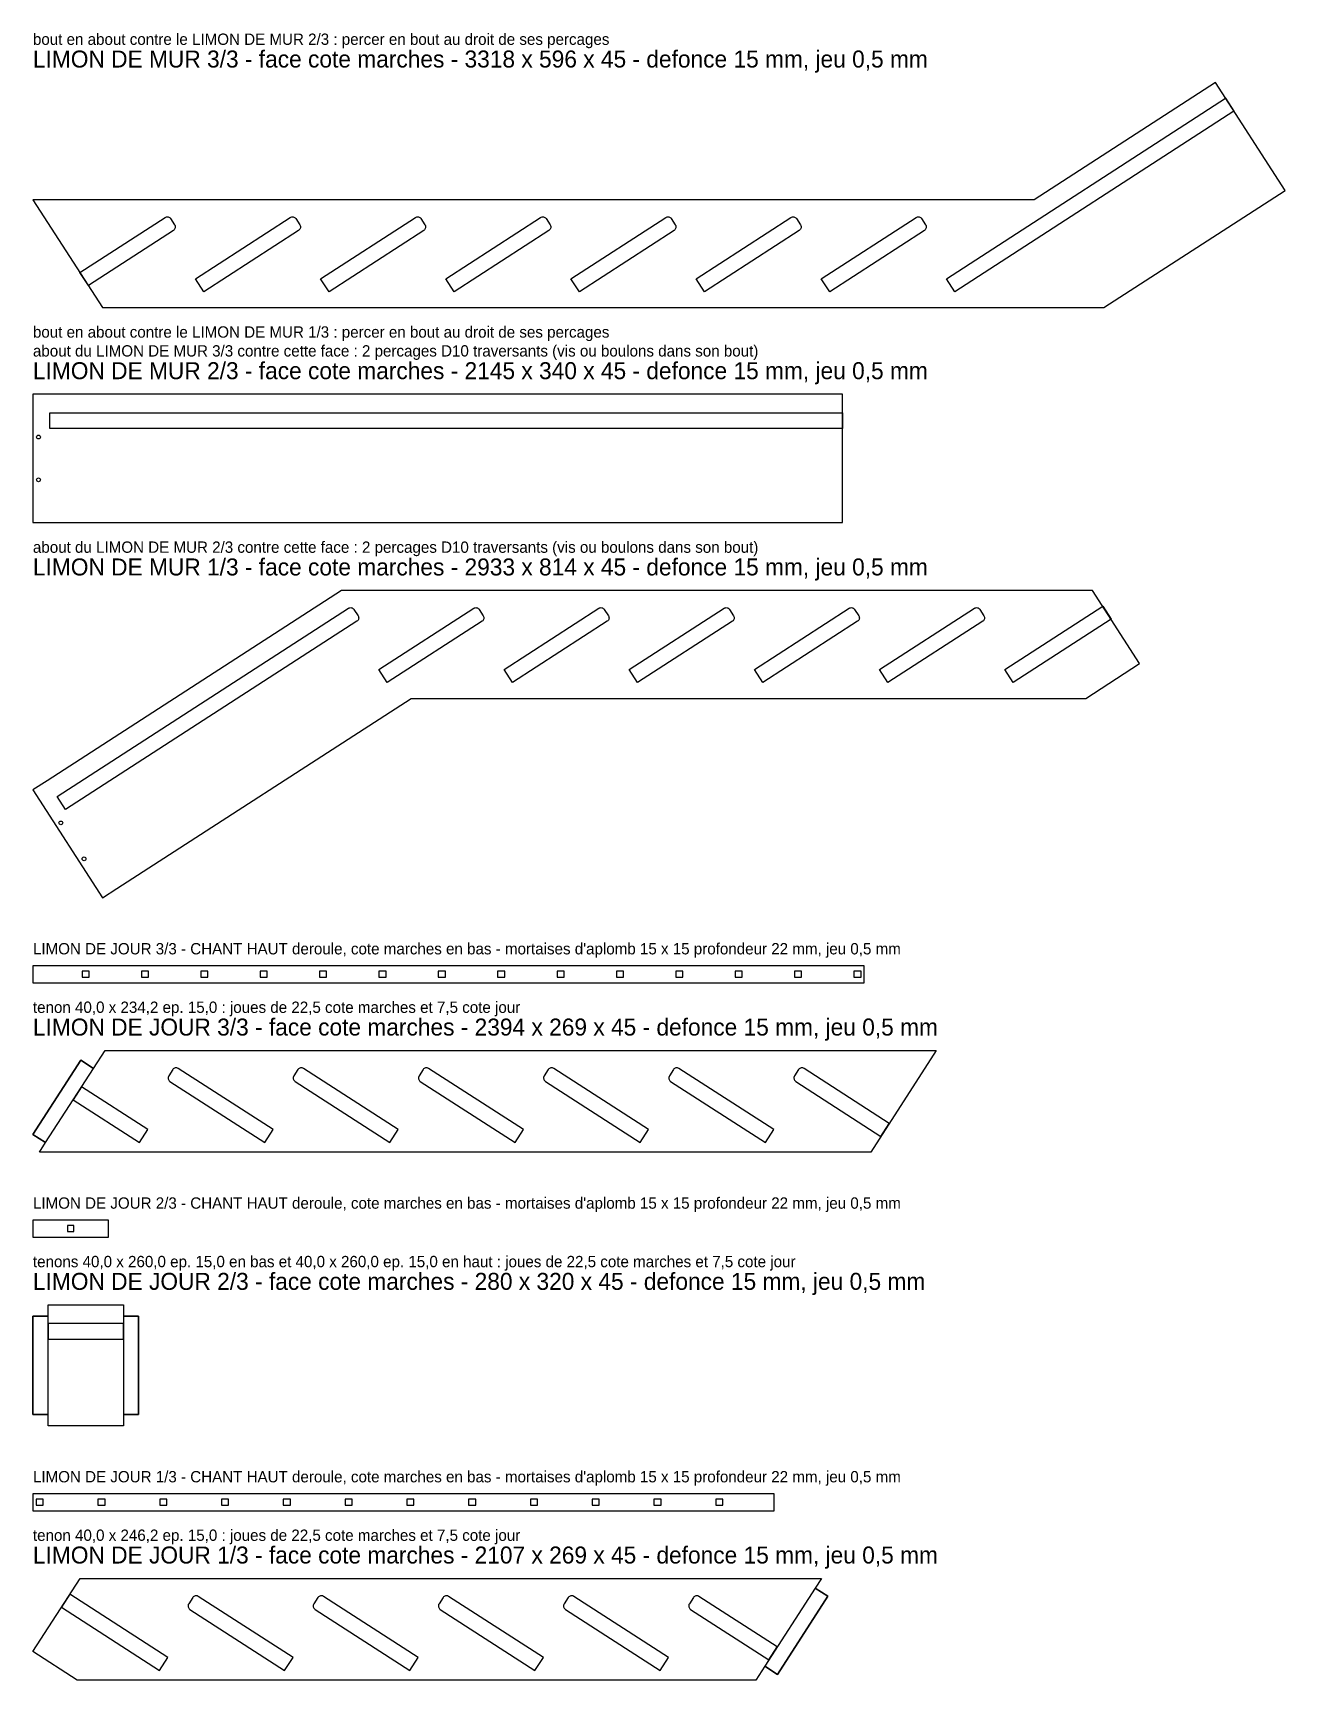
# Model space of a CAD drawing. Header units: millimetres. Extents: x 0 to 3318, y 0 to 4364.
import ezdxf

# ---------------------------------------------------------------- set-up
doc = ezdxf.new("R2010")
doc.units = ezdxf.units.MM
for name, color, linetype in [('DECOUPE', 7, 'CONTINUOUS'), ('DEFONCE', 1, 'CONTINUOUS'), ('MORTAISE', 2, 'CONTINUOUS'), ('PERCAGE', 30, 'CONTINUOUS'), ('TENON', 6, 'CONTINUOUS'), ('TEXTE', 3, 'CONTINUOUS')]:
    doc.layers.add(name, color=color, linetype=linetype)

msp = doc.modelspace()

# ---------------------------------------------------------------- linework, layer by layer
at = {"layer": 'DECOUPE'}
for points in [[(3133.277, 4232.185), (2653.324, 3922.062), (2321.659, 3922.062), (1989.993, 3922.062), (1658.328, 3922.062), (1326.662, 3922.062), (994.997, 3922.062), (663.331, 3922.062), (331.666, 3922.062), (0, 3922.062), (184.523, 3636.491), (516.189, 3636.491), (847.854, 3636.491), (1179.52, 3636.491), (1511.185, 3636.491), (1842.851, 3636.491), (2174.517, 3636.491), (2506.182, 3636.491), (2837.848, 3636.491), (3317.8, 3946.614)], [(2145, 3406.491), (45, 3406.491), (0, 3406.491), (0, 3066.491), (45, 3066.491), (2145, 3066.491)], [(2807.712, 2886.491), (2476.047, 2886.491), (2144.381, 2886.491), (1812.716, 2886.491), (1481.05, 2886.491), (1149.384, 2886.491), (817.719, 2886.491), (37.796, 2382.541), (0, 2358.118), (184.523, 2072.547), (222.319, 2096.969), (1002.242, 2600.919), (1333.908, 2600.919), (1665.573, 2600.919), (1997.239, 2600.919), (2328.904, 2600.919), (2660.57, 2600.919), (2789.551, 2600.919), (2932.537, 2693.31)], [(0, 1847.547), (2202.599, 1847.547), (2202.599, 1892.547), (0, 1892.547)], [(190.984, 1667.547), (403.59, 1667.547), (735.256, 1667.547), (1066.921, 1667.547), (1398.587, 1667.547), (1730.252, 1667.547), (2061.918, 1667.547), (2393.584, 1667.547), (2219.915, 1398.773), (1888.249, 1398.773), (1556.584, 1398.773), (1224.918, 1398.773), (893.252, 1398.773), (561.587, 1398.773), (229.921, 1398.773), (17.315, 1398.773), (33.597, 1423.971), (0, 1445.679), (127.079, 1642.349), (160.676, 1620.641)], [(0, 1173.773), (200, 1173.773), (200, 1218.773), (0, 1218.773)], [(40, 993.773), (240, 993.773), (240, 963.773), (280, 963.773), (280, 703.773), (240, 703.773), (240, 673.773), (40, 673.773), (40, 703.773), (0, 703.773), (0, 963.773), (40, 963.773)], [(0, 448.773), (1964.481, 448.773), (1964.481, 493.773), (0, 493.773)], [(124.825, 268.773), (456.49, 268.773), (788.156, 268.773), (1119.821, 268.773), (1451.487, 268.773), (1783.152, 268.773), (2089.305, 268.773), (2073.024, 243.576), (2106.62, 221.867), (1973.029, 15.119), (1939.432, 36.827), (1915.636, 0), (1609.483, 0), (1277.818, 0), (946.152, 0), (614.487, 0), (282.821, 0), (116.988, 0), (0, 75.593)]]:
    msp.add_lwpolyline(points, close=True, dxfattribs=at)
at = {"layer": 'DEFONCE'}
for points in [[(3182.393, 4156.173), (2442.846, 3678.312), (2420.595, 3712.749), (3160.141, 4190.609)], [(2145, 3315.991), (44.5, 3315.991), (44.5, 3356.991), (2145, 3356.991)], [(2856.828, 2810.478), (2597.234, 2642.74), (2574.982, 2677.177), (2834.577, 2844.915)], [(106.801, 1537.263), (282.403, 1423.796), (304.655, 1458.233), (129.052, 1571.699)], [(40, 903.273), (240, 903.273), (240, 944.273), (40, 944.273)], [(75.709, 192.761), (335.303, 25.023), (357.554, 59.46), (97.96, 227.197)]]:
    msp.add_lwpolyline(points, close=True, dxfattribs=at)
for points in [[(146.805, 3694.865), (124.553, 3729.301), (350.131, 3875.059, -0.414214), (364.648, 3871.939), (375.503, 3855.14, -0.414214), (372.382, 3840.623)], [(452.853, 3678.312), (430.601, 3712.749), (681.796, 3875.059, -0.414214), (696.314, 3871.939), (707.168, 3855.14, -0.414214), (704.048, 3840.623)], [(784.518, 3678.312), (762.267, 3712.749), (1013.462, 3875.059, -0.414214), (1027.98, 3871.939), (1038.834, 3855.14, -0.414214), (1035.713, 3840.623)], [(1116.184, 3678.312), (1093.932, 3712.749), (1345.127, 3875.059, -0.414214), (1359.645, 3871.939), (1370.499, 3855.14, -0.414214), (1367.379, 3840.623)], [(1447.849, 3678.312), (1425.598, 3712.749), (1676.793, 3875.059, -0.414214), (1691.311, 3871.939), (1702.165, 3855.14, -0.414214), (1699.044, 3840.623)], [(1779.515, 3678.312), (1757.264, 3712.749), (2008.459, 3875.059, -0.414214), (2022.976, 3871.939), (2033.831, 3855.14, -0.414214), (2030.71, 3840.623)], [(2111.18, 3678.312), (2088.929, 3712.749), (2340.124, 3875.059, -0.414214), (2354.642, 3871.939), (2365.496, 3855.14, -0.414214), (2362.375, 3840.623)], [(86.492, 2306.257), (64.241, 2340.693), (836.184, 2839.487, -0.414214), (850.702, 2836.367), (861.556, 2819.569, -0.414214), (858.435, 2805.051)], [(938.906, 2642.74), (916.655, 2677.177), (1167.85, 2839.487, -0.414214), (1182.367, 2836.367), (1193.222, 2819.569, -0.414214), (1190.101, 2805.051)], [(1270.571, 2642.74), (1248.32, 2677.177), (1499.515, 2839.487, -0.414214), (1514.033, 2836.367), (1524.887, 2819.569, -0.414214), (1521.767, 2805.051)], [(1602.237, 2642.74), (1579.986, 2677.177), (1831.181, 2839.487, -0.414214), (1845.698, 2836.367), (1856.553, 2819.569, -0.414214), (1853.432, 2805.051)], [(1933.903, 2642.74), (1911.651, 2677.177), (2162.846, 2839.487, -0.414214), (2177.364, 2836.367), (2188.218, 2819.569, -0.414214), (2185.098, 2805.051)], [(2265.568, 2642.74), (2243.317, 2677.177), (2494.512, 2839.487, -0.414214), (2509.03, 2836.367), (2519.884, 2819.569, -0.414214), (2516.763, 2805.051)], [(614.069, 1423.796), (636.32, 1458.233), (385.125, 1620.544, 0.414214), (370.607, 1617.423), (359.753, 1600.625, 0.414214), (362.874, 1586.107)], [(945.734, 1423.796), (967.986, 1458.233), (716.791, 1620.544, 0.414214), (702.273, 1617.423), (691.419, 1600.625, 0.414214), (694.539, 1586.107)], [(1277.4, 1423.796), (1299.651, 1458.233), (1048.456, 1620.544, 0.414214), (1033.938, 1617.423), (1023.084, 1600.625, 0.414214), (1026.205, 1586.107)], [(1609.065, 1423.796), (1631.317, 1458.233), (1380.122, 1620.544, 0.414214), (1365.604, 1617.423), (1354.75, 1600.625, 0.414214), (1357.87, 1586.107)], [(1940.731, 1423.796), (1962.982, 1458.233), (1711.787, 1620.544, 0.414214), (1697.27, 1617.423), (1686.415, 1600.625, 0.414214), (1689.536, 1586.107)], [(2246.779, 1440.349), (2269.03, 1474.786), (2043.453, 1620.544, 0.414214), (2028.935, 1617.423), (2018.081, 1600.625, 0.414214), (2021.201, 1586.107)], [(666.969, 25.023), (689.22, 59.46), (438.025, 221.77, 0.414214), (423.507, 218.65), (412.653, 201.851, 0.414214), (415.774, 187.334)], [(998.634, 25.023), (1020.885, 59.46), (769.69, 221.77, 0.414214), (755.173, 218.65), (744.318, 201.851, 0.414214), (747.439, 187.334)], [(1330.3, 25.023), (1352.551, 59.46), (1101.356, 221.77, 0.414214), (1086.838, 218.65), (1075.984, 201.851, 0.414214), (1079.105, 187.334)], [(1661.965, 25.023), (1684.217, 59.46), (1433.022, 221.77, 0.414214), (1418.504, 218.65), (1407.65, 201.851, 0.414214), (1410.77, 187.334)], [(1950.015, 53.205), (1972.266, 87.642), (1764.687, 221.77, 0.414214), (1750.169, 218.65), (1739.315, 201.851, 0.414214), (1742.436, 187.334)]]:
    msp.add_lwpolyline(points, format="xyb", close=True, dxfattribs=at)
at = {"layer": 'MORTAISE'}
for points in [[(130.04, 1862.047), (148.899, 1862.047), (148.899, 1878.047), (130.04, 1878.047)], [(287.369, 1862.047), (306.228, 1862.047), (306.228, 1878.047), (287.369, 1878.047)], [(444.697, 1862.047), (463.556, 1862.047), (463.556, 1878.047), (444.697, 1878.047)], [(602.026, 1862.047), (620.885, 1862.047), (620.885, 1878.047), (602.026, 1878.047)], [(759.354, 1862.047), (778.213, 1862.047), (778.213, 1878.047), (759.354, 1878.047)], [(916.683, 1862.047), (935.542, 1862.047), (935.542, 1878.047), (916.683, 1878.047)], [(1074.011, 1862.047), (1092.87, 1862.047), (1092.87, 1878.047), (1074.011, 1878.047)], [(1231.34, 1862.047), (1250.199, 1862.047), (1250.199, 1878.047), (1231.34, 1878.047)], [(1388.668, 1862.047), (1407.527, 1862.047), (1407.527, 1878.047), (1388.668, 1878.047)], [(1545.997, 1862.047), (1564.856, 1862.047), (1564.856, 1878.047), (1545.997, 1878.047)], [(1703.325, 1862.047), (1722.184, 1862.047), (1722.184, 1878.047), (1703.325, 1878.047)], [(1860.654, 1862.047), (1879.513, 1862.047), (1879.513, 1878.047), (1860.654, 1878.047)], [(2017.983, 1862.047), (2036.841, 1862.047), (2036.841, 1878.047), (2017.983, 1878.047)], [(2175.311, 1862.047), (2194.17, 1862.047), (2194.17, 1878.047), (2175.311, 1878.047)], [(92, 1188.273), (108, 1188.273), (108, 1204.273), (92, 1204.273)], [(8.429, 463.273), (27.288, 463.273), (27.288, 479.273), (8.429, 479.273)], [(172.136, 463.273), (190.995, 463.273), (190.995, 479.273), (172.136, 479.273)], [(335.843, 463.273), (354.702, 463.273), (354.702, 479.273), (335.843, 479.273)], [(499.55, 463.273), (518.409, 463.273), (518.409, 479.273), (499.55, 479.273)], [(663.256, 463.273), (682.115, 463.273), (682.115, 479.273), (663.256, 479.273)], [(826.963, 463.273), (845.822, 463.273), (845.822, 479.273), (826.963, 479.273)], [(990.67, 463.273), (1009.529, 463.273), (1009.529, 479.273), (990.67, 479.273)], [(1154.376, 463.273), (1173.235, 463.273), (1173.235, 479.273), (1154.376, 479.273)], [(1318.083, 463.273), (1336.942, 463.273), (1336.942, 479.273), (1318.083, 479.273)], [(1481.79, 463.273), (1500.649, 463.273), (1500.649, 479.273), (1481.79, 479.273)], [(1645.497, 463.273), (1664.356, 463.273), (1664.356, 479.273), (1645.497, 479.273)], [(1809.203, 463.273), (1828.062, 463.273), (1828.062, 479.273), (1809.203, 479.273)]]:
    msp.add_lwpolyline(points, close=True, dxfattribs=at)
at = {"layer": 'PERCAGE'}
for centre in [(14.75, 3293.157), (14.75, 3179.824), (73.897, 2270.933), (135.404, 2175.742)]:
    msp.add_circle(centre, 5, dxfattribs=at)
at = {"layer": 'TENON'}
for points in [[(0, 1445.679), (33.597, 1423.971), (160.676, 1620.641), (127.079, 1642.349)], [(0, 703.773), (40, 703.773), (40, 963.773), (0, 963.773)], [(240, 703.773), (280, 703.773), (280, 963.773), (240, 963.773)], [(1939.432, 36.827), (1973.029, 15.119), (2106.62, 221.867), (2073.024, 243.576)]]:
    msp.add_lwpolyline(points, close=True, dxfattribs=at)

# ---------------------------------------------------------------- texts
at = {"layer": 'TEXTE'}
for s, height, p in [('bout en about contre le LIMON DE MUR 2/3 : percer en bout au droit de ses percages', 30, (0, 4332.185)), ('LIMON DE MUR 3/3 - face cote marches - 3318 x 596 x 45 - defonce 15 mm, jeu 0,5 mm', 45, (0, 4272.185)), ('bout en about contre le LIMON DE MUR 1/3 : percer en bout au droit de ses percages', 30, (0, 3556.491)), ('about du LIMON DE MUR 3/3 contre cette face : 2 percages D10 traversants (vis ou boulons dans son bout)', 30, (0, 3506.491)), ('LIMON DE MUR 2/3 - face cote marches - 2145 x 340 x 45 - defonce 15 mm, jeu 0,5 mm', 45, (0, 3446.491)), ('about du LIMON DE MUR 2/3 contre cette face : 2 percages D10 traversants (vis ou boulons dans son bout)', 30, (0, 2986.491)), ('LIMON DE MUR 1/3 - face cote marches - 2933 x 814 x 45 - defonce 15 mm, jeu 0,5 mm', 45, (0, 2926.491)), ("LIMON DE JOUR 3/3 - CHANT HAUT deroule, cote marches en bas - mortaises d'aplomb 15 x 15 profondeur 22 mm, jeu 0,5 mm", 30, (0, 1922.547)), ('tenon 40,0 x 234,2 ep. 15,0 : joues de 22,5 cote marches et 7,5 cote jour', 30, (0, 1767.547)), ('LIMON DE JOUR 3/3 - face cote marches - 2394 x 269 x 45 - defonce 15 mm, jeu 0,5 mm', 45, (0, 1707.547)), ("LIMON DE JOUR 2/3 - CHANT HAUT deroule, cote marches en bas - mortaises d'aplomb 15 x 15 profondeur 22 mm, jeu 0,5 mm", 30, (0, 1248.773)), ('tenons 40,0 x 260,0 ep. 15,0 en bas et 40,0 x 260,0 ep. 15,0 en haut : joues de 22,5 cote marches et 7,5 cote jour', 30, (0, 1093.773)), ('LIMON DE JOUR 2/3 - face cote marches - 280 x 320 x 45 - defonce 15 mm, jeu 0,5 mm', 45, (0, 1033.773)), ("LIMON DE JOUR 1/3 - CHANT HAUT deroule, cote marches en bas - mortaises d'aplomb 15 x 15 profondeur 22 mm, jeu 0,5 mm", 30, (0, 523.773)), ('tenon 40,0 x 246,2 ep. 15,0 : joues de 22,5 cote marches et 7,5 cote jour', 30, (0, 368.773)), ('LIMON DE JOUR 1/3 - face cote marches - 2107 x 269 x 45 - defonce 15 mm, jeu 0,5 mm', 45, (0, 308.773))]:
    msp.add_text(s, height=height, dxfattribs=at).set_placement(p)

doc.saveas('drawing.dxf')
